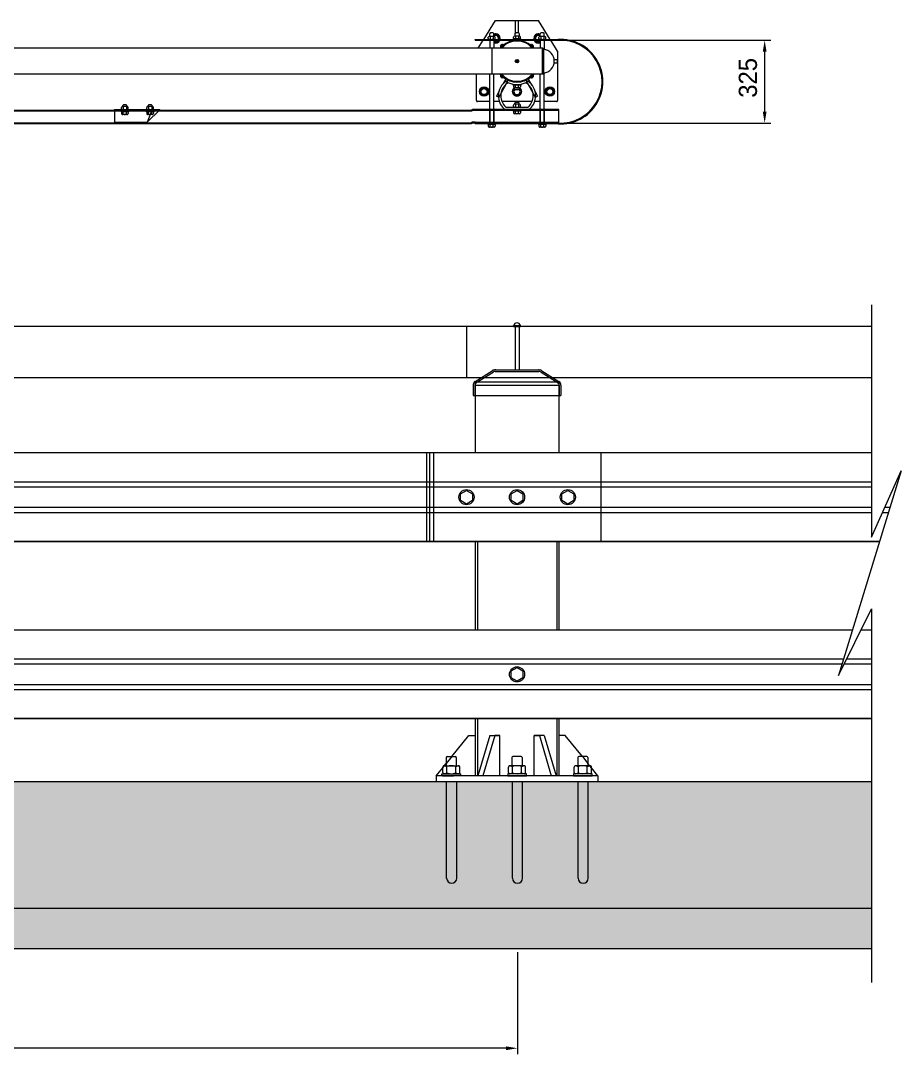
# Model space of a CAD drawing. Header units: millimetres. Extents: x 52484 to 62576, y 42216 to 49344.
# Drawn here: x 58852 to 60593, y 45352 to 47394 of the extents above; entities that cross this region are included whole.
import ezdxf

# ---------------------------------------------------------------- set-up
doc = ezdxf.new("R2010")
doc.units = ezdxf.units.MM
doc.header["$MEASUREMENT"] = 0
doc.layers.get('0').update_dxf_attribs({"lineweight": 13})
doc.layers.add('레일보강판', color=7, linetype='Continuous', lineweight=13)
doc.layers.add('숨은선', color=252, linetype='Continuous', lineweight=9)
doc.styles.add('T25', font='')
doc.styles.get('T25').set_extended_font_data('Dotum')

msp = doc.modelspace()

# ---------------------------------------------------------------- hatches: boundary and pattern name
at = {"layer": '숨은선'}
h = msp.add_hatch(dxfattribs=at)
h.set_pattern_fill('AR-CONC', color=256, scale=30, style=0)
h.set_pattern_definition([(50, (984.88, 24472.34), (215.17805, -18.82564), [22.5, -247.5]), (355, (984.88, 24472.34), (-41.6254, 225.65764), [18, -198]), (100.45144, (1002.82, 24470.77), (173.55265, 206.832), [19.12206, -210.3426]), (46.1842, (984.88, 24532.34), (320.1724, -49.6558), [33.75, -371.25]), (96.63564, (1011.57, 24528.2), (280.3986, 292.2356), [28.6831, -315.5141]), (351.18416, (984.9, 24532.34), (280.3986, 292.2356), [27, -297]), (21, (1014.88, 24517.34), (179.0721, -120.78567), [22.5, -247.5]), (326, (1014.88, 24517.34), (72.9946, 217.545), [18, -198]), (71.45144, (1029.8, 24507.27), (252.0667, 96.75935), [19.12206, -210.3426]), (37.5, (984.885, 24472.34), (3.64796, 99.86816), [0, -195.6, 0, -201, 0, -198.75]), (7.5, (984.88, 24472.34), (78.92086, 118.32351), [0, -114.6, 0, -191.1, 0, -75.75]), (327.5, (917.985, 24472.34), (160.14673, -6.76646), [0, -75, 0, -234, 0, -310.5]), (317.5, (887.98, 24472.34), (174.95585, 30.0315), [0, -97.5, 0, -155.4, 0, -220.5])])
edge = h.paths.add_edge_path()
edge.add_line((56356.5, 45889.8), (53974.4, 45889.8))
edge.add_line((53974.4, 45889.8), (53974.4, 45699.8))
edge.add_arc((53964.4, 45699.8), 10, 180, 360, ccw=False)
edge.add_line((53954.4, 45699.8), (53954.4, 45889.8))
edge.add_line((53954.4, 45889.8), (53844.4, 45889.8))
edge.add_line((53844.4, 45889.8), (53844.4, 45699.8))
edge.add_arc((53834.4, 45699.8), 10, 180, 360, ccw=False)
edge.add_line((53824.4, 45699.8), (53824.4, 45889.8))
edge.add_line((53824.4, 45889.8), (53714.4, 45889.8))
edge.add_line((53714.4, 45889.8), (53714.4, 45699.8))
edge.add_arc((53704.4, 45699.8), 10, 180, 360, ccw=False)
edge.add_line((53694.4, 45699.8), (53694.4, 45889.8))
edge.add_line((53694.4, 45889.8), (53484, 45889.8))
edge.add_line((53484, 45889.8), (53484, 45639.8))
edge.add_line((53484, 45639.8), (56356.5, 45639.8))
edge.add_line((56356.5, 45639.8), (56356.5, 45889.8))
edge = h.paths.add_edge_path()
edge.add_line((56694.4, 45889.8), (56356.5, 45889.8))
edge.add_line((56356.5, 45889.8), (56356.5, 45639.8))
edge.add_line((56356.5, 45639.8), (60534.5, 45639.8))
edge.add_line((60534.5, 45639.8), (60534.5, 45889.8))
edge.add_line((60534.5, 45889.8), (56974.4, 45889.8))
edge.add_line((56974.4, 45889.8), (56974.4, 45699.8))
edge.add_arc((56964.4, 45699.8), 10, 180, 360, ccw=False)
edge.add_line((56954.4, 45699.8), (56954.4, 45889.8))
edge.add_line((56954.4, 45889.8), (56844.4, 45889.8))
edge.add_line((56844.4, 45889.8), (56844.4, 45699.8))
edge.add_arc((56834.4, 45699.8), 10, 180, 360, ccw=False)
edge.add_line((56824.4, 45699.8), (56824.4, 45889.8))
edge.add_line((56824.4, 45889.8), (56714.4, 45889.8))
edge.add_line((56714.4, 45889.8), (56714.4, 45699.8))
edge.add_arc((56704.4, 45699.8), 10, 180, 360, ccw=False)
edge.add_line((56694.4, 45699.8), (56694.4, 45889.8))
h = msp.add_hatch(dxfattribs=at)
h.set_pattern_fill('ANSI36', color=256, scale=150, style=0)
h.set_pattern_definition([(45, (984.885, 24472.338), (9.943689, 36.4601934), [46.875, -9.375, 0, -9.375])])
h.paths.add_polyline_path([(60534.5, 45639.8), (56356.5, 45639.8), (56356.5, 45559.8), (60534.5, 45559.8)])
h.paths.add_polyline_path([(53484, 45639.8), (53484, 45559.8), (56356.5, 45559.8), (56356.5, 45639.8)])

# ---------------------------------------------------------------- linework, layer by layer
at = {"color": 7}
for p, q in [((59767.8, 47356.6, 0), (59791, 47393.7, 0)), ((59791, 47393.7, 0), (59876, 47393.7, 0)), ((59830.5, 47369.4, 0), (59830.5, 47393.7, 0)), ((59830.5, 47393.7, 0), (59836.5, 47393.7, 0)), ((59836.5, 47369.4, 0), (59836.5, 47393.7, 0)), ((59899.2, 47356.6, 0), (59876, 47393.7, 0)), ((59756.9, 47339.1, 0), (59766.8, 47355, 0)), ((59795.4, 47366.2, 0), (59787.5, 47366.2, 0)), ((59799.7, 47358.7, 0), (59795.4, 47366.2, 0)), ((59795.4, 47351.2, 0), (59797.6, 47355, 0)), ((59798.5, 47356.6, 0), (59799.7, 47358.7, 0)), ((59841, 47358.1, 0), (59826, 47358.1, 0)), ((59826, 47358.1, 0), (59826, 47356.6, 0)), ((59826, 47355, 0), (59841, 47355, 0)), ((59826.8, 47358.9, 0), (59826.8, 47361.3, 0)), ((59838.5, 47363.1, 0), (59828.6, 47363.1, 0)), ((59829.5, 47368.4, 0), (59831, 47369.9, 0)), ((59829.5, 47368.4, 0), (59829.5, 47363.1, 0)), ((59829.5, 47354.8, 0), (59829.5, 47355, 0)), ((59830.5, 47362.2, 0), (59830.5, 47358.1, 0)), ((59830.5, 47355, 0), (59836.5, 47355, 0)), ((59836, 47369.9, 0), (59831, 47369.9, 0)), ((59837.5, 47368.4, 0), (59836, 47369.9, 0)), ((59836.7, 47362.2, 0), (59836.7, 47358.1, 0)), ((59837.5, 47368.4, 0), (59837.5, 47363.1, 0)), ((59837.5, 47354.8, 0), (59837.5, 47355, 0)), ((59840.3, 47358.9, 0), (59840.3, 47361.3, 0)), ((59841, 47356.6, 0), (59841, 47358.1, 0)), ((59867.4, 47358.7, 0), (59871.7, 47366.2, 0)), ((59868.6, 47356.6, 0), (59867.4, 47358.7, 0)), ((59871.7, 47351.2, 0), (59869.5, 47355, 0)), ((59871.7, 47366.2, 0), (59879.5, 47366.2, 0)), ((59913.5, 47333.7, 0), (59900.2, 47355, 0)), ((59787.5, 47351.2, 0), (59795.4, 47351.2, 0)), ((59800.4, 47340, 0), (59801.2, 47339.4, 0)), ((59800.8, 47343.6, 0), (59803.8, 47346.6, 0)), ((59801.8, 47341.8, 0), (59800.8, 47342.8, 0)), ((59802.9, 47342.8, 0), (59801.7, 47344, 0)), ((59801.8, 47341.8, 0), (59805.6, 47345.6, 0)), ((59804.6, 47344.5, 0), (59803.4, 47345.7, 0)), ((59805.6, 47345.6, 0), (59804.6, 47346.6, 0)), ((59807.5, 47347, 0), (59808.1, 47346.2, 0)), ((59859.6, 47347, 0), (59858.9, 47346.2, 0)), ((59861.4, 47345.6, 0), (59862.4, 47346.6, 0)), ((59865.3, 47341.8, 0), (59861.4, 47345.6, 0)), ((59862.5, 47344.5, 0), (59863.6, 47345.7, 0)), ((59866.3, 47343.6, 0), (59863.3, 47346.6, 0)), ((59864.2, 47342.8, 0), (59865.3, 47344, 0)), ((59865.3, 47341.8, 0), (59866.3, 47342.8, 0)), ((59866.7, 47340, 0), (59865.9, 47339.4, 0)), ((59879.5, 47351.2, 0), (59871.7, 47351.2, 0)), ((59913.5, 47333.7, 0), (59913.5, 47235.7, 0)), ((59906.9, 47316.7, 0), (59913.5, 47316.7, 0)), ((59913.5, 47310.7, 0), (59913.5, 47316.7, 0)), ((59906.9, 47310.7, 0), (59913.5, 47310.7, 0)), ((59753.5, 47235.7, 0), (59753.5, 47288.3, 0)), ((59800.4, 47287.4, 0), (59801.2, 47288, 0)), ((59801.8, 47285.6, 0), (59800.8, 47284.6, 0)), ((59800.8, 47283.7, 0), (59803.8, 47280.8, 0)), ((59802.9, 47284.5, 0), (59801.7, 47283.4, 0)), ((59801.8, 47285.6, 0), (59805.6, 47281.8, 0)), ((59804.6, 47282.8, 0), (59803.4, 47281.7, 0)), ((59805.6, 47281.8, 0), (59804.6, 47280.8, 0)), ((59811.2, 47278.8, 0), (59805.5, 47268.2, 0)), ((59807.5, 47280.3, 0), (59808.1, 47281.1, 0)), ((59816.3, 47276.2, 0), (59815.9, 47275.5, 0)), ((59850.8, 47276.2, 0), (59851.2, 47275.5, 0)), ((59855.8, 47278.8, 0), (59861.6, 47268.2, 0)), ((59859.6, 47280.3, 0), (59858.9, 47281.1, 0)), ((59865.3, 47285.6, 0), (59861.4, 47281.8, 0)), ((59861.4, 47281.8, 0), (59862.4, 47280.8, 0)), ((59862.5, 47282.8, 0), (59863.6, 47281.7, 0)), ((59866.3, 47283.7, 0), (59863.3, 47280.8, 0)), ((59864.2, 47284.5, 0), (59865.3, 47283.4, 0)), ((59865.3, 47285.6, 0), (59866.3, 47284.6, 0)), ((59866.7, 47287.4, 0), (59865.9, 47288, 0)), ((59764.2, 47261.2, 0), (59759.9, 47253.7, 0)), ((59759.9, 47253.7, 0), (59764.2, 47246.2, 0)), ((59772.9, 47261.2, 0), (59764.2, 47261.2, 0)), ((59777.2, 47253.7, 0), (59772.9, 47261.2, 0)), ((59772.9, 47246.2, 0), (59777.2, 47253.7, 0)), ((59798.1, 47254.6, 0), (59792.8, 47244.8, 0)), ((59811.7, 47267.7, 0), (59801.9, 47249.7, 0)), ((59824.9, 47253.7, 0), (59829.2, 47261.1, 0)), ((59829.2, 47246.2, 0), (59824.9, 47253.7, 0)), ((59826, 47267.6, 0), (59841, 47267.6, 0)), ((59826, 47266.1, 0), (59826, 47267.6, 0)), ((59841, 47266.1, 0), (59826, 47266.1, 0)), ((59826.8, 47265.3, 0), (59826.8, 47262.9, 0)), ((59838.5, 47261.1, 0), (59828.6, 47261.1, 0)), ((59829.5, 47267.6, 0), (59829.5, 47267.8, 0)), ((59829.5, 47258.6, 0), (59829.5, 47261.1, 0)), ((59829.5, 47258.6, 0), (59831, 47257.1, 0)), ((59830.5, 47262, 0), (59830.5, 47266.1, 0)), ((59836, 47257.1, 0), (59831, 47257.1, 0)), ((59837.5, 47258.6, 0), (59836, 47257.1, 0)), ((59836.7, 47262, 0), (59836.7, 47266.1, 0)), ((59837.5, 47267.6, 0), (59837.5, 47267.8, 0)), ((59837.5, 47258.6, 0), (59837.5, 47261.1, 0)), ((59837.9, 47261.1, 0), (59842.2, 47253.7, 0)), ((59842.2, 47253.7, 0), (59837.9, 47246.2, 0)), ((59840.3, 47265.3, 0), (59840.3, 47262.9, 0)), ((59841, 47267.6, 0), (59841, 47266.1, 0)), ((59855.4, 47267.7, 0), (59865.2, 47249.7, 0)), ((59868.9, 47254.6, 0), (59874.3, 47244.8, 0)), ((59889.9, 47253.7, 0), (59894.2, 47261.2, 0)), ((59894.2, 47246.2, 0), (59889.9, 47253.7, 0)), ((59894.2, 47261.2, 0), (59902.9, 47261.2, 0)), ((59902.9, 47261.2, 0), (59907.2, 47253.7, 0)), ((59907.2, 47253.7, 0), (59902.9, 47246.2, 0)), ((59779.5, 47233.7, 0), (59755.5, 47233.7, 0)), ((59764.2, 47246.2, 0), (59772.9, 47246.2, 0)), ((59798.8, 47233.7, 0), (59787.5, 47233.7, 0)), ((59796.9, 47242.5, 0), (59792.8, 47244.8, 0)), ((59863.2, 47233.7, 0), (59803.9, 47233.7, 0)), ((59837.9, 47246.2, 0), (59829.2, 47246.2, 0)), ((59836, 47232.3, 0), (59831, 47232.3, 0)), ((59879.5, 47233.7, 0), (59868.3, 47233.7, 0)), ((59870.1, 47242.5, 0), (59874.3, 47244.8, 0)), ((59911.5, 47233.7, 0), (59887.5, 47233.7, 0)), ((59902.9, 47246.2, 0), (59894.2, 47246.2, 0)), ((59051.6, 47219.8, 0), (59051.6, 47222.2, 0)), ((59063.3, 47224, 0), (59053.4, 47224, 0)), ((59054.3, 47224, 0), (59054.3, 47226, 0)), ((59055.3, 47223.1, 0), (59055.3, 47218.8, 0)), ((59060.8, 47227.5, 0), (59055.8, 47227.5, 0)), ((59061.4, 47223.1, 0), (59061.4, 47218.8, 0)), ((59062.3, 47224, 0), (59062.3, 47226, 0)), ((59065.1, 47219.8, 0), (59065.1, 47222.2, 0)), ((59101.6, 47219.8, 0), (59101.6, 47222.2, 0)), ((59113.3, 47224, 0), (59103.4, 47224, 0)), ((59104.3, 47224, 0), (59104.3, 47226, 0)), ((59105.3, 47223.1, 0), (59105.3, 47218.8, 0)), ((59110.8, 47227.5, 0), (59105.8, 47227.5, 0)), ((59111.4, 47223.1, 0), (59111.4, 47218.8, 0)), ((59112.3, 47224, 0), (59112.3, 47226, 0)), ((59115.1, 47219.8, 0), (59115.1, 47222.2, 0)), ((59826.8, 47224.5, 0), (59826.8, 47226.9, 0)), ((59838.5, 47228.7, 0), (59828.6, 47228.7, 0)), ((59829.5, 47228.7, 0), (59829.5, 47230.8, 0)), ((59830.4, 47227.8, 0), (59830.4, 47223.6, 0)), ((59836.6, 47227.8, 0), (59836.6, 47223.6, 0)), ((59837.5, 47228.7, 0), (59837.5, 47230.8, 0)), ((59840.3, 47224.5, 0), (59840.3, 47226.9, 0))]:
    msp.add_line(p, q, dxfattribs=at)
for p, q in [((59751.1, 47355, 0), (59751.1, 47356.6, 0)), ((59751.1, 47356.6, 0), (59915, 47356.6, 0)), ((59751.1, 47355, 0), (59916, 47355, 0)), ((59776.7, 47358.4, 0), (59776.7, 47360.8, 0)), ((59788.4, 47362.6, 0), (59778.5, 47362.6, 0)), ((59779.5, 47362.6, 0), (59779.5, 47367.9, 0)), ((59779.5, 47355, 0), (59779.5, 47339.1, 0)), ((59780.4, 47361.7, 0), (59780.4, 47357.4, 0)), ((59786, 47369.4, 0), (59781, 47369.4, 0)), ((59786.6, 47361.7, 0), (59786.6, 47357.4, 0)), ((59787.5, 47362.6, 0), (59787.5, 47367.9, 0)), ((59787.5, 47355, 0), (59787.5, 47339.1, 0)), ((59790.2, 47358.4, 0), (59790.2, 47360.8, 0)), ((59876.7, 47358.4, 0), (59876.7, 47360.8, 0)), ((59888.4, 47362.6, 0), (59878.5, 47362.6, 0)), ((59879.5, 47362.6, 0), (59879.5, 47367.9, 0)), ((59879.5, 47355, 0), (59879.5, 47339.1, 0)), ((59880.4, 47361.7, 0), (59880.4, 47357.4, 0)), ((59886, 47369.4, 0), (59881, 47369.4, 0)), ((59886.6, 47361.7, 0), (59886.6, 47357.4, 0)), ((59887.5, 47362.6, 0), (59887.5, 47367.9, 0)), ((59887.5, 47355, 0), (59887.5, 47337, 0)), ((59890.2, 47358.4, 0), (59890.2, 47360.8, 0)), ((59884.7, 47339.1, 0), (53782.5, 47339.1, 0)), ((59783.6, 47339.1, 0), (59783.6, 47288.3, 0)), ((59883.6, 47339.1, 0), (59883.6, 47288.3, 0)), ((59885.7, 47338.1, 0), (59885.7, 47289.3, 0)), ((59885.7, 47337.9, 0), (59885.7, 47289.5, 0)), ((59884.7, 47288.3, 0), (53782.5, 47288.3, 0)), ((59779.5, 47218, 0), (59779.5, 47288.3, 0)), ((59787.5, 47218, 0), (59787.5, 47288.3, 0)), ((59879.5, 47218, 0), (59879.5, 47288.3, 0)), ((59887.5, 47218, 0), (59887.5, 47290.3, 0)), ((59743, 47216.4, 0), (56751, 47216.4, 0)), ((59037.6, 47218, 0), (59127.6, 47218, 0)), ((59037.6, 47216.4, 0), (59037.6, 47218, 0)), ((59037.6, 47216.4, 0), (59127.6, 47216.4, 0)), ((59127.6, 47216.4, 0), (59127.6, 47218, 0)), ((59746, 47218, 0), (59743, 47216.4, 0)), ((59915.9, 47218, 0), (59746, 47218, 0)), ((59812.6, 47222.7, 0), (59854.5, 47222.7, 0)), ((59812.6, 47218, 0), (59854.5, 47218, 0)), ((59915.9, 47191.4, 0), (59915.9, 47218, 0)), ((59746, 47191.4, 0), (59743, 47189.8, 0)), ((59751, 47191.4, 0), (59746, 47191.4, 0)), ((59915.9, 47191.4, 0), (59751, 47191.4, 0)), ((59751, 47191.4, 0), (59751, 47189.8, 0)), ((59743, 47189.8, 0), (56751, 47189.8, 0)), ((59914.9, 47189.8, 0), (59751, 47189.8, 0)), ((59775.9, 47189.8, 0), (59775.9, 47188.3, 0)), ((59790.9, 47189.8, 0), (59775.9, 47189.8, 0)), ((59790.9, 47188.3, 0), (59775.9, 47188.3, 0)), ((59776.7, 47187.5, 0), (59776.7, 47185.1, 0)), ((59788.4, 47183.3, 0), (59778.5, 47183.3, 0)), ((59780.4, 47184.1, 0), (59780.4, 47188.3, 0)), ((59786.6, 47184.1, 0), (59786.6, 47188.3, 0)), ((59790.2, 47187.5, 0), (59790.2, 47185.1, 0)), ((59790.9, 47189.8, 0), (59790.9, 47188.3, 0)), ((59875.9, 47189.8, 0), (59875.9, 47188.3, 0)), ((59890.9, 47189.8, 0), (59875.9, 47189.8, 0)), ((59890.9, 47188.3, 0), (59875.9, 47188.3, 0)), ((59876.7, 47187.5, 0), (59876.7, 47185.1, 0)), ((59888.4, 47183.3, 0), (59878.5, 47183.3, 0)), ((59880.4, 47184.1, 0), (59880.4, 47188.3, 0)), ((59886.6, 47184.1, 0), (59886.6, 47188.3, 0)), ((59890.2, 47187.5, 0), (59890.2, 47185.1, 0)), ((59890.9, 47189.8, 0), (59890.9, 47188.3, 0)), ((60534.5, 46789.8, 0), (53731.3, 46789.8, 0)), ((59733.6, 46789.8, 0), (59733.6, 46688.2, 0)), ((59750.7, 46680.6, 0), (59784.4, 46702, 0)), ((59791.5, 46704.1, 0), (59875.7, 46704.1, 0)), ((59882.8, 46702, 0), (59916.5, 46680.6, 0)), ((60534.5, 46688.2, 0), (56904.6, 46688.2, 0)), ((59746.9, 46673.7, 0), (59746.9, 46653.2, 0)), ((59751, 46669.8, 0), (59751, 46539.8, 0)), ((59916.2, 46669.8, 0), (59916.2, 46539.8, 0)), ((59920.3, 46673.7, 0), (59920.3, 46653.2, 0)), ((59746.9, 46653.2, 0), (59920.3, 46653.2, 0)), ((59916.2, 46651.7, 0), (59916.2, 46539.8, 0)), ((59751, 46613, 0), (59751, 46539.8, 0)), ((60506.8, 46539.8, 0), (53748.6, 46539.8, 0)), ((59654.6, 46539.8, 0), (59654.6, 46364.8, 0)), ((59660.6, 46539.8, 0), (59660.6, 46364.8, 0)), ((59668.6, 46539.8, 0), (59668.6, 46364.8, 0)), ((59721.9, 46459, 0), (59733.6, 46465.8, 0)), ((59721.9, 46445.5, 0), (59721.9, 46459, 0)), ((59733.6, 46465.8, 0), (59745.3, 46459, 0)), ((59745.3, 46459, 0), (59745.3, 46445.5, 0)), ((59821.9, 46459, 0), (59833.6, 46465.8, 0)), ((59821.9, 46445.5, 0), (59821.9, 46459, 0)), ((59833.6, 46465.8, 0), (59845.3, 46459, 0)), ((59845.3, 46459, 0), (59845.3, 46445.5, 0)), ((59922.3, 46459, 0), (59934, 46465.8, 0)), ((59922.3, 46459, 0), (59934, 46465.8, 0)), ((59922.3, 46445.5, 0), (59922.3, 46459, 0)), ((59922.3, 46445.5, 0), (59922.3, 46459, 0)), ((59934, 46465.8, 0), (59945.7, 46459, 0)), ((59934, 46465.8, 0), (59945.7, 46459, 0)), ((59945.7, 46459, 0), (59945.7, 46445.5, 0)), ((59945.7, 46459, 0), (59945.7, 46445.5, 0)), ((59733.6, 46438.8, 0), (59721.9, 46445.5, 0)), ((59745.3, 46445.5, 0), (59733.6, 46438.8, 0)), ((59833.6, 46438.8, 0), (59821.9, 46445.5, 0)), ((59845.3, 46445.5, 0), (59833.6, 46438.8, 0)), ((59934, 46438.8, 0), (59922.3, 46445.5, 0)), ((59934, 46438.8, 0), (59922.3, 46445.5, 0)), ((59945.7, 46445.5, 0), (59934, 46438.8, 0)), ((59945.7, 46445.5, 0), (59934, 46438.8, 0)), ((60550.4, 46364.8, 0), (53763.7, 46364.8, 0)), ((59751, 46364.8, 0), (59751, 46189.8, 0)), ((59916.2, 46364.8, 0), (59916.2, 46189.8, 0)), ((60496.8, 46189.8, 0), (53748.6, 46189.8, 0)), ((59821.9, 46109, 0), (59833.6, 46115.8, 0)), ((59821.9, 46095.5, 0), (59821.9, 46109, 0)), ((59833.6, 46115.8, 0), (59845.3, 46109, 0)), ((59845.3, 46109, 0), (59845.3, 46095.5, 0)), ((59833.6, 46088.8, 0), (59821.9, 46095.5, 0)), ((59845.3, 46095.5, 0), (59833.6, 46088.8, 0)), ((60534.5, 46014.8, 0), (53763.7, 46014.8, 0)), ((59751, 46014.8, 0), (59751, 45901.8, 0)), ((59916.2, 46014.8, 0), (59916.2, 45901.8, 0)), ((59704.5, 45939.8, 0), (59738.6, 45981.8, 0)), ((59738.6, 45981.8, 0), (59750.8, 45981.8, 0)), ((59779.8, 45981.8, 0), (59756.1, 45901.8, 0)), ((59789.5, 45981.8, 0), (59765.9, 45901.8, 0)), ((59779.8, 45981.8, 0), (59799.5, 45981.8, 0)), ((59799.5, 45981.8, 0), (59789.5, 45981.8, 0)), ((59799.5, 45901.8, 0), (59799.5, 45981.8, 0)), ((59867.7, 45901.8, 0), (59867.7, 45981.8, 0)), ((59887.4, 45981.8, 0), (59867.7, 45981.8, 0)), ((59867.7, 45981.8, 0), (59877.7, 45981.8, 0)), ((59877.7, 45981.8, 0), (59901.3, 45901.8, 0)), ((59887.4, 45981.8, 0), (59911, 45901.8, 0)), ((59928.6, 45981.8, 0), (59916.4, 45981.8, 0)), ((59962.7, 45939.8, 0), (59928.6, 45981.8, 0)), ((59689.8, 45921.8, 0), (59693.6, 45926.4, 0)), ((59693.6, 45937.8, 0), (59693.6, 45921.8, 0)), ((59695.6, 45939.8, 0), (59711.6, 45939.8, 0)), ((59713.6, 45937.8, 0), (59713.6, 45921.8, 0)), ((59823.6, 45937.8, 0), (59823.6, 45921.8, 0)), ((59841.6, 45939.8, 0), (59825.6, 45939.8, 0)), ((59843.6, 45937.8, 0), (59843.6, 45921.8, 0)), ((59953.6, 45937.8, 0), (59953.6, 45921.8, 0)), ((59971.6, 45939.8, 0), (59955.6, 45939.8, 0)), ((59973.6, 45937.8, 0), (59973.6, 45921.8, 0)), ((59977.3, 45921.8, 0), (59973.6, 45926.4, 0)), ((59673.6, 45901.8, 0), (59686.6, 45917.8, 0)), ((59685.1, 45905.8, 0), (59722.1, 45905.8, 0)), ((59685.1, 45901.8, 0), (59685.1, 45905.8, 0)), ((59686.6, 45908.5, 0), (59686.6, 45919.1, 0)), ((59689.3, 45921.8, 0), (59717.9, 45921.8, 0)), ((59694.8, 45907.6, 0), (59694.8, 45920, 0)), ((59712.3, 45907.6, 0), (59712.3, 45920, 0)), ((59720.6, 45908.5, 0), (59720.6, 45919.1, 0)), ((59722.1, 45905.8, 0), (59722.1, 45901.8, 0)), ((59852.1, 45905.8, 0), (59815.1, 45905.8, 0)), ((59815.1, 45905.8, 0), (59815.1, 45901.8, 0)), ((59816.6, 45908.5, 0), (59816.6, 45919.1, 0)), ((59847.9, 45921.8, 0), (59819.3, 45921.8, 0)), ((59824.8, 45907.6, 0), (59824.8, 45920, 0)), ((59842.3, 45907.6, 0), (59842.3, 45920, 0)), ((59850.6, 45908.5, 0), (59850.6, 45919.1, 0)), ((59852.1, 45901.8, 0), (59852.1, 45905.8, 0)), ((59982.1, 45905.8, 0), (59945.1, 45905.8, 0)), ((59945.1, 45905.8, 0), (59945.1, 45901.8, 0)), ((59946.6, 45908.5, 0), (59946.6, 45919.1, 0)), ((59977.9, 45921.8, 0), (59949.3, 45921.8, 0)), ((59954.8, 45907.6, 0), (59954.8, 45920, 0)), ((59972.3, 45907.6, 0), (59972.3, 45920, 0)), ((59980.6, 45908.5, 0), (59980.6, 45919.1, 0)), ((59993.6, 45901.8, 0), (59980.6, 45917.8, 0)), ((59982.1, 45901.8, 0), (59982.1, 45905.8, 0)), ((60534.5, 45889.8, 0), (53484, 45889.8, 0)), ((59993.6, 45901.8, 0), (59673.6, 45901.8, 0)), ((59673.6, 45901.8, 0), (59673.6, 45889.8, 0)), ((59722.1, 45901.8, 0), (59685.1, 45901.8, 0)), ((59686.2, 45901.8, 0), (59707.8, 45901.8, 0)), ((59686.2, 45901.8, 0), (59707.8, 45901.8, 0)), ((59686.2, 45901.8, 0), (59707.8, 45901.8, 0)), ((59694.4, 45699.8, 0), (59694.4, 45889.8, 0)), ((59714.4, 45699.8, 0), (59714.4, 45889.8, 0)), ((59815.1, 45901.8, 0), (59852.1, 45901.8, 0)), ((59824.4, 45699.8, 0), (59824.4, 45889.8, 0)), ((59851, 45901.8, 0), (59829.4, 45901.8, 0)), ((59851, 45901.8, 0), (59829.4, 45901.8, 0)), ((59851, 45901.8, 0), (59829.4, 45901.8, 0)), ((59844.4, 45699.8, 0), (59844.4, 45889.8, 0)), ((59945.1, 45901.8, 0), (59982.1, 45901.8, 0)), ((59954.4, 45699.8, 0), (59954.4, 45889.8, 0)), ((59981, 45901.8, 0), (59959.4, 45901.8, 0)), ((59981, 45901.8, 0), (59959.4, 45901.8, 0)), ((59981, 45901.8, 0), (59959.4, 45901.8, 0)), ((59974.4, 45699.8, 0), (59974.4, 45889.8, 0)), ((59993.6, 45901.8, 0), (59993.6, 45889.8, 0)), ((60534.5, 45639.8, 0), (53484, 45639.8, 0)), ((60534.5, 45559.8, 0), (53484, 45559.8, 0))]:
    msp.add_line(p, q)
at = {"color": 1}
for p, q in [((59872.2, 47355, 0), (60335.1, 47355, 0)), ((60323.1, 47213.9, 0), (60323.1, 47332.5, 0)), ((59920.9, 47191.4, 0), (60335.1, 47191.4, 0)), ((59834.4, 45553.8, 0), (59834.4, 45351.7, 0)), ((59811.9, 45363.7, 0), (56856.9, 45363.7, 0))]:
    msp.add_line(p, q, dxfattribs=at)
at = {"linetype": 'ByBlock'}
for p, q in [((59830.3, 47313.8, 0), (59832.2, 47313.8, 0)), ((59830.3, 47313.5, 0), (59832.2, 47313.5, 0)), ((59833.5, 47315, 0), (59833.5, 47317, 0)), ((59833.7, 47315, 0), (59833.7, 47317, 0)), ((59836.9, 47313.8, 0), (59834.9, 47313.8, 0)), ((59836.9, 47313.5, 0), (59834.9, 47313.5, 0)), ((59833.5, 47312.3, 0), (59833.5, 47310.4, 0)), ((59833.7, 47312.3, 0), (59833.7, 47310.4, 0))]:
    msp.add_line(p, q, dxfattribs=at)
at = {"color": 251}
for p, q in [((59811.7, 47267.7, 0), (59815.9, 47275.5, 0)), ((59851.2, 47275.5, 0), (59855.4, 47267.7, 0)), ((59796.9, 47242.5, 0), (59797.8, 47242, 0)), ((59801.9, 47249.7, 0), (59797.8, 47242, 0)), ((59865.2, 47249.7, 0), (59869.3, 47242, 0)), ((59870.1, 47242.5, 0), (59869.3, 47242, 0)), ((59779.5, 47189.8, 0), (59779.5, 47218, 0)), ((59787.5, 47218, 0), (59787.5, 47189.8, 0)), ((59879.5, 47189.8, 0), (59879.5, 47218, 0)), ((59887.5, 47218, 0), (59887.5, 47189.8, 0))]:
    msp.add_line(p, q, dxfattribs=at)
at = {"color": 8}
for p, q in [((59037.6, 47216.4, 0), (59037.6, 47193, 0)), ((59112.6, 47218, 0), (59102.7, 47193.2, 0)), ((59103.3, 47193.7, 0), (59126, 47216.4, 0)), ((59037.6, 47193, 0), (59101.5, 47193, 0))]:
    msp.add_line(p, q, dxfattribs=at)
for centre, radius in [((59833.6, 47313.7, 0), 3.5), ((59833.6, 47313.7, 0), 3.31), ((59733.6, 46452.3, 0), 15), ((59833.6, 46452.3, 0), 15), ((59934, 46452.3, 0), 15), ((59833.6, 46102.3, 0), 15)]:
    msp.add_circle(centre, radius)
at = {"color": 7}
for centre, radius in [((59768.5, 47253.7, 0), 9.25), ((59768.5, 47253.7, 0), 6), ((59898.5, 47253.7, 0), 9.25), ((59898.5, 47253.7, 0), 6)]:
    msp.add_circle(centre, radius, dxfattribs=at)
for centre, radius, start, end in [((59778.5, 47360.8, 0), 1.8, 90, 180), ((59778.5, 47358.4, 0), 1.81, 179.9449, 262.4314), ((59778, 47358.8, 0), 3.75, 50.0886, 85.0279), ((59777.9, 47360.3, 0), 3.77, 275.3415, 310.1988), ((59778.5, 47358.4, 0), 1.8, 269.3487, 270), ((59781, 47367.9, 0), 1.5, 90, 180), ((59783.5, 47356.7, 0), 5.91, 58.4504, 121.5496), ((59783.5, 47362.5, 0), 5.91, 238.4504, 301.5496), ((59786, 47367.9, 0), 1.5, 0, 90), ((59789, 47358.8, 0), 3.75, 94.9721, 129.9114), ((59789, 47360.3, 0), 3.77, 229.8012, 264.6585), ((59788.4, 47360.8, 0), 1.8, 0, 90), ((59788.4, 47358.4, 0), 1.81, 277.5686, 0.0551), ((59878.5, 47360.8, 0), 1.8, 90, 180), ((59878.5, 47358.4, 0), 1.81, 179.9449, 262.4314), ((59878, 47358.8, 0), 3.75, 50.0886, 85.0279), ((59877.9, 47360.3, 0), 3.77, 275.3415, 310.1988), ((59878.5, 47358.4, 0), 1.8, 269.3487, 270), ((59881, 47367.9, 0), 1.5, 90, 180), ((59883.5, 47356.7, 0), 5.91, 58.4504, 121.5496), ((59883.5, 47362.5, 0), 5.91, 238.4504, 301.5496), ((59886, 47367.9, 0), 1.5, 0, 90), ((59889, 47358.8, 0), 3.75, 94.9721, 129.9114), ((59889, 47360.3, 0), 3.77, 229.8012, 264.6585), ((59888.4, 47360.8, 0), 1.8, 0, 90), ((59888.4, 47358.4, 0), 1.81, 277.5686, 0.0551), ((59919.8, 47273.2, 0), 83.5, 266.619, 93.381), ((59919.9, 47273.2, 0), 81.9, 267.1767, 92.742), ((59884.7, 47338.1, 0), 1, 0, 90), ((59886.4, 47337.9, 0), 0.666, 180, 262.9355), ((59883.4, 47313.7, 0), 23.7, 277.0246, 82.9754), ((59831.8, 47245.2, 0), 35, 123.6447, 180), ((59816.4, 47268.2, 0), 7.25, 69.3811, 123.6447), ((59833.5, 47313.7, 0), 41.3, 249.3811, 290.6189), ((59850.6, 47268.2, 0), 7.25, 56.3553, 110.6189), ((59835.3, 47245.2, 0), 35, 0, 56.3553), ((59884.7, 47289.3, 0), 1, 270, 0), ((59886.4, 47289.5, 0), 0.666, 97.0645, 180), ((59831.8, 47245.2, 0), 30.2, 123.6447, 180), ((59816.4, 47268.2, 0), 2.5, 69.3811, 123.6447), ((59833.5, 47313.7, 0), 46, 249.3811, 290.6189), ((59850.6, 47268.2, 0), 2.5, 56.3553, 110.6189), ((59835.3, 47245.2, 0), 30.2, 0, 56.3553), ((59831.8, 47245.2, 0), 35, 180, 226.0724), ((59831.8, 47245.2, 0), 30.2, 180, 226.0724), ((59835.3, 47245.2, 0), 30.2, 313.9276, 0), ((59835.3, 47245.2, 0), 35, 313.9276, 360), ((59812.6, 47225.2, 0), 7.25, 226.0724, 270), ((59812.6, 47225.2, 0), 2.5, 226.0724, 270), ((59854.5, 47225.2, 0), 2.5, 270, 313.9276), ((59854.5, 47225.2, 0), 7.25, 270, 313.9276), ((59778.5, 47187.5, 0), 1.8, 153.6114, 180), ((59778.5, 47185.1, 0), 1.8, 180, 270), ((59778, 47187, 0), 3.75, 274.6515, 309.9114), ((59783.5, 47189.2, 0), 5.91, 238.4504, 301.5496), ((59789, 47187, 0), 3.75, 230.0886, 264.707), ((59788.4, 47185.1, 0), 1.8, 270, 0), ((59788.4, 47187.5, 0), 1.8, 0, 26.3886), ((59878.5, 47187.5, 0), 1.8, 153.6114, 180), ((59878.5, 47185.1, 0), 1.8, 180, 270), ((59878, 47187, 0), 3.75, 274.6515, 309.9114), ((59883.5, 47189.2, 0), 5.91, 238.4504, 301.5496), ((59889, 47187, 0), 3.75, 230.0886, 264.707), ((59888.4, 47185.1, 0), 1.8, 270, 0), ((59888.4, 47187.5, 0), 1.8, 0, 26.3886), ((59791.5, 46690.9, 0), 13.2, 90, 122.4325), ((59875.7, 46690.9, 0), 13.2, 57.5675, 90), ((59755.1, 46673.7, 0), 8.2, 122.4325, 180), ((59912.1, 46673.7, 0), 8.2, 0, 57.5675), ((59695.6, 45937.8, 0), 2, 90, 180), ((59711.6, 45937.8, 0), 2, 0, 90), ((59825.6, 45937.8, 0), 2, 90, 180), ((59841.6, 45937.8, 0), 2, 0, 90), ((59955.6, 45937.8, 0), 2, 90, 180), ((59971.6, 45937.8, 0), 2, 0, 90), ((59689.3, 45919.1, 0), 2.7, 90, 180), ((59689.3, 45908.5, 0), 2.7, 180, 270), ((59684.2, 45890.1, 0), 31.7, 70.4363, 82.7452), ((59684.2, 45937.5, 0), 31.7, 277.2548, 289.5637), ((59703.6, 45899.6, 0), 22.2, 66.7511, 113.2489), ((59703.6, 45927.9, 0), 22.2, 246.7511, 293.2489), ((59723, 45890.1, 0), 31.7, 97.2548, 109.5637), ((59723, 45937.5, 0), 31.7, 250.4363, 262.7452), ((59717.9, 45919.1, 0), 2.7, 0, 90), ((59717.9, 45908.5, 0), 2.7, 270, 0), ((59819.3, 45919.1, 0), 2.7, 90, 180), ((59819.3, 45908.5, 0), 2.7, 180, 270), ((59814.2, 45890.1, 0), 31.7, 70.4363, 82.7452), ((59814.2, 45937.5, 0), 31.7, 277.2548, 289.5637), ((59833.6, 45899.6, 0), 22.2, 66.7511, 113.2489), ((59833.6, 45927.9, 0), 22.2, 246.7511, 293.2489), ((59853, 45890.1, 0), 31.7, 97.2548, 109.5637), ((59853, 45937.5, 0), 31.7, 250.4363, 262.7452), ((59847.9, 45919.1, 0), 2.7, 0, 90), ((59847.9, 45908.5, 0), 2.7, 270, 0), ((59949.3, 45919.1, 0), 2.7, 90, 180), ((59949.3, 45908.5, 0), 2.7, 180, 270), ((59944.2, 45890.1, 0), 31.7, 70.4363, 82.7452), ((59944.2, 45937.5, 0), 31.7, 277.2548, 289.5637), ((59963.6, 45899.6, 0), 22.2, 66.7511, 113.2489), ((59963.6, 45927.9, 0), 22.2, 246.7511, 293.2489), ((59983, 45890.1, 0), 31.7, 97.2548, 109.5637), ((59983, 45937.5, 0), 31.7, 250.4363, 262.7452), ((59977.9, 45919.1, 0), 2.7, 0, 90), ((59977.9, 45908.5, 0), 2.7, 270, 0), ((59704.4, 45699.8, 0), 10, 180, 0), ((59704.4, 45699.8, 0), 10, 270, 0), ((59834.4, 45699.8, 0), 10, 180, 0), ((59964.4, 45699.8, 0), 10, 180, 270), ((59964.4, 45699.8, 0), 10, 180, 0)]:
    msp.add_arc(centre, radius, start, end)
for centre, radius, start, end in [((59791, 47358.7, 0), 9.25, 346.8779, 112.726), ((59791, 47358.7, 0), 6, 339.5127, 126.5543), ((59791, 47358.7, 0), 9.25, 247.2695, 336.4218), ((59791, 47358.7, 0), 6, 233.4379, 321.9269), ((59833.5, 47313.7, 0), 41.3, 37.9528, 142.0472), ((59828.6, 47361.3, 0), 1.8, 90, 180), ((59828.6, 47358.9, 0), 1.8, 180, 206.3886), ((59828.1, 47359.3, 0), 3.75, 50.0886, 85.3485), ((59833.6, 47357.2, 0), 5.91, 58.4504, 121.5496), ((59839.1, 47359.3, 0), 3.75, 95.293, 129.9114), ((59838.5, 47361.3, 0), 1.8, 0, 90), ((59838.5, 47358.9, 0), 1.8, 333.6114, 0), ((59876, 47358.7, 0), 9.25, 68.2583, 193.1221), ((59876, 47358.7, 0), 9.25, 203.5782, 291.7373), ((59876, 47358.7, 0), 6, 55.1752, 200.4873), ((59876, 47358.7, 0), 6, 218.0731, 304.8172), ((59833.5, 47313.7, 0), 42.3, 127.9626, 141.5434), ((59801.2, 47343.2, 0), 0.6, 134.7627, 224.7627), ((59803.2, 47339.8, 0), 4.38, 109.8191, 125.4443), ((59803.7, 47343.7, 0), 2, 97.8928, 171.6326), ((59833.5, 47313.7, 0), 39.7, 39.7768, 140.2232), ((59807.6, 47344.1, 0), 4.38, 144.0812, 159.7063), ((59804.2, 47346.1, 0), 0.6, 44.7627, 134.7627), ((59833.5, 47313.7, 0), 42.3, 38.4566, 52.0374), ((59862.9, 47346.1, 0), 0.6, 45.2373, 135.2373), ((59859.5, 47344.1, 0), 4.38, 20.2937, 35.9188), ((59863.4, 47343.7, 0), 2, 8.3674, 82.1072), ((59863.9, 47339.8, 0), 4.38, 54.5557, 70.1809), ((59865.8, 47343.2, 0), 0.6, 315.2373, 45.2373), ((59833.5, 47313.7, 0), 42.3, 218.4566, 232.0374), ((59801.2, 47284.2, 0), 0.6, 135.2373, 225.2373), ((59803.2, 47287.5, 0), 4.38, 234.5557, 250.1809), ((59833.5, 47313.7, 0), 41.3, 217.9528, 322.0472), ((59803.7, 47283.7, 0), 2, 188.3674, 262.1072), ((59833.5, 47313.7, 0), 39.7, 219.7768, 320.2232), ((59807.6, 47283.2, 0), 4.38, 200.2937, 215.9188), ((59804.2, 47281.2, 0), 0.6, 225.2373, 315.2373), ((59833.5, 47313.7, 0), 42.3, 307.9626, 321.5434), ((59862.9, 47281.2, 0), 0.6, 224.7627, 314.7627), ((59859.5, 47283.2, 0), 4.38, 324.0812, 339.7063), ((59863.4, 47283.7, 0), 2, 277.8928, 351.6326), ((59863.9, 47287.5, 0), 4.38, 289.8191, 305.4443), ((59865.8, 47284.2, 0), 0.6, 314.7627, 44.7627), ((59833.5, 47253.7, 0), 9.25, 125.6647, 54.185), ((59828.6, 47265.3, 0), 1.8, 153.6114, 180), ((59828.6, 47262.9, 0), 1.8, 180, 270), ((59833.5, 47253.7, 0), 6, 128.5718, 51.4283), ((59828.1, 47264.9, 0), 3.75, 274.6515, 309.9114), ((59833.6, 47267, 0), 5.91, 238.4504, 301.5496), ((59839.1, 47264.9, 0), 3.75, 230.0886, 264.707), ((59838.5, 47262.9, 0), 1.8, 270, 0), ((59838.5, 47265.3, 0), 1.8, 0, 26.3886), ((59755.5, 47235.7, 0), 2, 180, 270), ((59831, 47230.8, 0), 1.5, 90, 180), ((59836, 47230.8, 0), 1.5, 0, 90), ((59911.5, 47235.7, 0), 2, 270, 0), ((59053.4, 47222.2, 0), 1.8, 90, 180), ((59053.4, 47219.8, 0), 1.81, 179.9449, 262.4314), ((59052.8, 47220.2, 0), 3.75, 50.0886, 85.0279), ((59052.8, 47221.7, 0), 3.77, 275.3415, 310.1988), ((59053.4, 47219.8, 0), 1.8, 269.3487, 270), ((59055.8, 47226, 0), 1.5, 90, 180), ((59058.3, 47218.1, 0), 5.91, 58.4504, 121.5496), ((59058.3, 47223.9, 0), 5.91, 238.4504, 301.5496), ((59060.8, 47226, 0), 1.5, 0, 90), ((59063.8, 47220.2, 0), 3.75, 94.9721, 129.9114), ((59063.9, 47221.7, 0), 3.77, 229.8012, 264.6585), ((59063.3, 47222.2, 0), 1.8, 0, 90), ((59063.3, 47219.8, 0), 1.81, 277.5686, 0.0551), ((59103.4, 47222.2, 0), 1.8, 90, 180), ((59103.4, 47219.8, 0), 1.81, 179.9449, 262.4314), ((59102.8, 47220.2, 0), 3.75, 50.0886, 85.0279), ((59102.8, 47221.7, 0), 3.77, 275.3415, 310.1988), ((59103.4, 47219.8, 0), 1.8, 269.3487, 270), ((59105.8, 47226, 0), 1.5, 90, 180), ((59108.3, 47218.1, 0), 5.91, 58.4504, 121.5496), ((59108.3, 47223.9, 0), 5.91, 238.4504, 301.5496), ((59110.8, 47226, 0), 1.5, 0, 90), ((59113.8, 47220.2, 0), 3.75, 94.9721, 129.9114), ((59113.9, 47221.7, 0), 3.77, 229.8012, 264.6585), ((59113.3, 47222.2, 0), 1.8, 0, 90), ((59113.3, 47219.8, 0), 1.81, 277.5686, 0.0551), ((59828.6, 47226.9, 0), 1.8, 90, 180), ((59828.6, 47224.5, 0), 1.81, 179.9449, 262.4314), ((59828, 47225, 0), 3.75, 50.0886, 85.0279), ((59828, 47226.5, 0), 3.77, 275.3415, 310.1988), ((59828.6, 47224.5, 0), 1.8, 269.3487, 270), ((59833.5, 47222.8, 0), 5.91, 58.4504, 121.5496), ((59833.5, 47228.6, 0), 5.91, 238.4504, 301.5496), ((59839, 47225, 0), 3.75, 94.9721, 129.9114), ((59839.1, 47226.5, 0), 3.77, 229.8012, 264.6585), ((59838.5, 47226.9, 0), 1.8, 0, 90), ((59838.5, 47224.5, 0), 1.81, 277.5686, 0.0551)]:
    msp.add_arc(centre, radius, start, end, dxfattribs=at)
at = {"linetype": 'ByBlock'}
for centre, start, end in [((59832.2, 47315, 0), 270, 0), ((59832.2, 47312.3, 0), 0, 90), ((59834.9, 47315, 0), 180, 270), ((59834.9, 47312.3, 0), 90, 180)]:
    msp.add_arc(centre, 1.22, start, end, dxfattribs=at)
at = {"color": 8}
msp.add_arc((59101.5, 47195.5, 0), 2.5, 270, 315, dxfattribs=at)
at = {"color": 1}
for points in [[(60319.3, 47332.5, 0), (60326.8, 47332.5, 0), (60323.1, 47355, 0)], [(60319.3, 47213.9, 0), (60326.8, 47213.9, 0), (60323.1, 47191.4, 0)], [(59811.9, 45367.4, 0), (59811.9, 45359.9, 0), (59834.4, 45363.7, 0)]]:
    msp.add_solid(points, dxfattribs=at)
at = {"layer": '레일보강판'}
msp.add_arc((59833.6, 46789.7, 0), 6.86, 15.7455, 164.2545, dxfattribs=at)
at = {"layer": '숨은선'}
for p, q in [((59743.4, 47214.8, 0), (56751, 47214.8, 0)), ((59050.8, 47214.8, 0), (59050.8, 47213.3, 0)), ((59065.8, 47213.3, 0), (59050.8, 47213.3, 0)), ((59051.6, 47212.5, 0), (59051.6, 47210.1, 0)), ((59055.3, 47209.1, 0), (59055.3, 47213.3, 0)), ((59061.4, 47209.1, 0), (59061.4, 47213.3, 0)), ((59065.1, 47212.5, 0), (59065.1, 47210.1, 0)), ((59065.8, 47214.8, 0), (59065.8, 47213.3, 0)), ((59100.8, 47214.8, 0), (59100.8, 47213.3, 0)), ((59115.8, 47213.3, 0), (59100.8, 47213.3, 0)), ((59101.6, 47212.5, 0), (59101.6, 47210.1, 0)), ((59105.3, 47209.1, 0), (59105.3, 47213.3, 0)), ((59111.4, 47209.1, 0), (59111.4, 47213.3, 0)), ((59115.1, 47212.5, 0), (59115.1, 47210.1, 0)), ((59115.8, 47214.8, 0), (59115.8, 47213.3, 0)), ((59746.4, 47216.4, 0), (59743.4, 47214.8, 0)), ((59915.9, 47216.4, 0), (59746.4, 47216.4, 0)), ((59779.5, 47218, 0), (59779.5, 47189.8, 0)), ((59787.5, 47189.8, 0), (59787.5, 47218, 0)), ((59826, 47216.4, 0), (59826, 47214.9, 0)), ((59841, 47214.9, 0), (59826, 47214.9, 0)), ((59826.8, 47214.1, 0), (59826.8, 47211.7, 0)), ((59830.4, 47210.7, 0), (59830.4, 47214.9, 0)), ((59836.6, 47210.7, 0), (59836.6, 47214.9, 0)), ((59840.3, 47214.1, 0), (59840.3, 47211.7, 0)), ((59841, 47216.4, 0), (59841, 47214.9, 0)), ((59879.5, 47218, 0), (59879.5, 47189.8, 0)), ((59887.5, 47189.8, 0), (59887.5, 47218, 0)), ((59742.5, 47191.4, 0), (56751, 47191.4, 0)), ((59063.3, 47208.3, 0), (59053.4, 47208.3, 0)), ((59113.3, 47208.3, 0), (59103.4, 47208.3, 0)), ((59745.5, 47193, 0), (59742.5, 47191.4, 0)), ((59751, 47193, 0), (59745.5, 47193, 0)), ((59751, 47193, 0), (59915.9, 47193, 0)), ((59838.5, 47209.9, 0), (59828.6, 47209.9, 0)), ((60534.5, 46832.5, 0), (60534.5, 46373.3, 0)), ((59829.6, 46789.8, 0), (59829.6, 46704.1, 0)), ((59837.6, 46789.8, 0), (59837.6, 46704.1, 0)), ((59790.7, 46700.8, 0), (59876.5, 46700.8, 0)), ((59916.2, 46679.8, 0), (59751, 46679.8, 0)), ((59751, 46679.8, 0), (59751, 46653.2, 0)), ((59752.4, 46677.9, 0), (59786.1, 46699.3, 0)), ((59881.1, 46699.3, 0), (59914.8, 46677.9, 0)), ((59916.2, 46679.8, 0), (59916.2, 46653.2, 0)), ((59750.1, 46673.7, 0), (59750.1, 46653.2, 0)), ((59750.1, 46673.7, 0), (59917.1, 46673.7, 0)), ((59917.1, 46673.7, 0), (59917.1, 46653.2, 0)), ((59999, 46539.8, 0), (59999, 46364.8, 0)), ((60593.2, 46504.7, 0), (60469.3, 46099.8, 0)), ((60534.5, 46373.3, 0), (60593.2, 46504.7, 0)), ((59755.2, 46364.8, 0), (59755.2, 46189.8, 0)), ((59912, 46364.8, 0), (59912, 46189.8, 0)), ((60469.3, 46099.8, 0), (60534.5, 46232, 0)), ((60534.5, 46232, 0), (60534.5, 45493.3, 0)), ((59755.2, 46014.8, 0), (59755.2, 45901.8, 0)), ((59912, 46014.8, 0), (59912, 45901.8, 0))]:
    msp.add_line(p, q, dxfattribs=at)
at = {"layer": '숨은선', "color": 0}
for p, q in [((59826.6, 46789.8, 0), (59826.6, 46791.6, 0)), ((59826.6, 46791.6, 0), (59840.6, 46791.6, 0)), ((59826.6, 46789.8, 0), (59840.6, 46789.8, 0)), ((59840.6, 46789.8, 0), (59840.6, 46791.6, 0))]:
    msp.add_line(p, q, dxfattribs=at)
at = {"layer": '숨은선', "color": 251}
for p, q in [((59704.5, 45939.8, 0), (59693.6, 45926.4, 0)), ((59962.7, 45939.8, 0), (59973.6, 45926.4, 0)), ((59686.6, 45917.8, 0), (59689.8, 45921.8, 0)), ((59980.6, 45917.8, 0), (59977.3, 45921.8, 0))]:
    msp.add_line(p, q, dxfattribs=at)
at = {"layer": '숨은선', "color": 0, "elevation": 0}
for points in [[(60534.5, 46539.8), (53749, 46539.8), (53669, 46573.8)], [(60534.5, 46482.3), (53999, 46482.3)], [(60534.5, 46472.3), (53999, 46472.3)], [(53999, 46432.3), (60534.5, 46432.3)], [(53999, 46422.3), (60534.5, 46422.3)], [(60556.4, 46422.3), (60568, 46422.3)], [(60560.9, 46432.3), (60571.1, 46432.3)], [(53669, 46330.8), (53748.9, 46364.8), (60550.4, 46364.8)], [(60496.8, 46189.8), (53749, 46189.8), (53669, 46223.8)], [(60534.5, 46189.8), (60513.7, 46189.8)], [(60479.2, 46132.3), (53999, 46132.3)], [(60534.5, 46132.3), (60485.3, 46132.3)], [(60476.1, 46122.3), (53999, 46122.3)], [(60534.5, 46122.3), (60480.4, 46122.3)], [(53999, 46082.3), (60534.5, 46082.3)], [(53999, 46072.3), (60534.5, 46072.3)], [(53669, 45980.8), (53748.9, 46014.8), (60534.5, 46014.8)]]:
    msp.add_lwpolyline(points, dxfattribs=at)
at = {"layer": '숨은선'}
for centre, radius, start, end in [((59053.4, 47212.5, 0), 1.8, 153.6114, 180), ((59063.3, 47212.5, 0), 1.8, 0, 26.3886), ((59103.4, 47212.5, 0), 1.8, 153.6114, 180), ((59113.3, 47212.5, 0), 1.8, 0, 26.3886), ((59828.6, 47214.1, 0), 1.8, 153.6114, 180), ((59828.6, 47211.7, 0), 1.8, 180, 270), ((59828, 47213.6, 0), 3.75, 274.6515, 309.9114), ((59833.5, 47215.8, 0), 5.91, 238.4504, 301.5496), ((59839, 47213.6, 0), 3.75, 230.0886, 264.707), ((59838.5, 47211.7, 0), 1.8, 270, 0), ((59838.5, 47214.1, 0), 1.8, 0, 26.3886), ((59053.4, 47210.1, 0), 1.8, 180, 270), ((59052.8, 47212, 0), 3.75, 274.6515, 309.9114), ((59058.3, 47214.2, 0), 5.91, 238.4504, 301.5496), ((59063.8, 47212, 0), 3.75, 230.0886, 264.707), ((59063.3, 47210.1, 0), 1.8, 270, 0), ((59103.4, 47210.1, 0), 1.8, 180, 270), ((59102.8, 47212, 0), 3.75, 274.6515, 309.9114), ((59108.3, 47214.2, 0), 5.91, 238.4504, 301.5496), ((59113.8, 47212, 0), 3.75, 230.0886, 264.707), ((59113.3, 47210.1, 0), 1.8, 270, 0), ((59791.5, 46690.9, 0), 10, 94.4703, 122.4325), ((59875.7, 46690.9, 0), 10, 57.5675, 85.5297), ((59755.1, 46673.7, 0), 5, 122.4325, 180), ((59912.1, 46673.7, 0), 5, 0, 57.5675)]:
    msp.add_arc(centre, radius, start, end, dxfattribs=at)

# ---------------------------------------------------------------- texts
at = {"color": 7, "insert": (60290.1, 47280.7, 0), "char_height": 36, "attachment_point": 5, "rotation": 90, "style": 'T25'}
msp.add_mtext('\\A1;325', dxfattribs=at)

doc.saveas('drawing.dxf')
